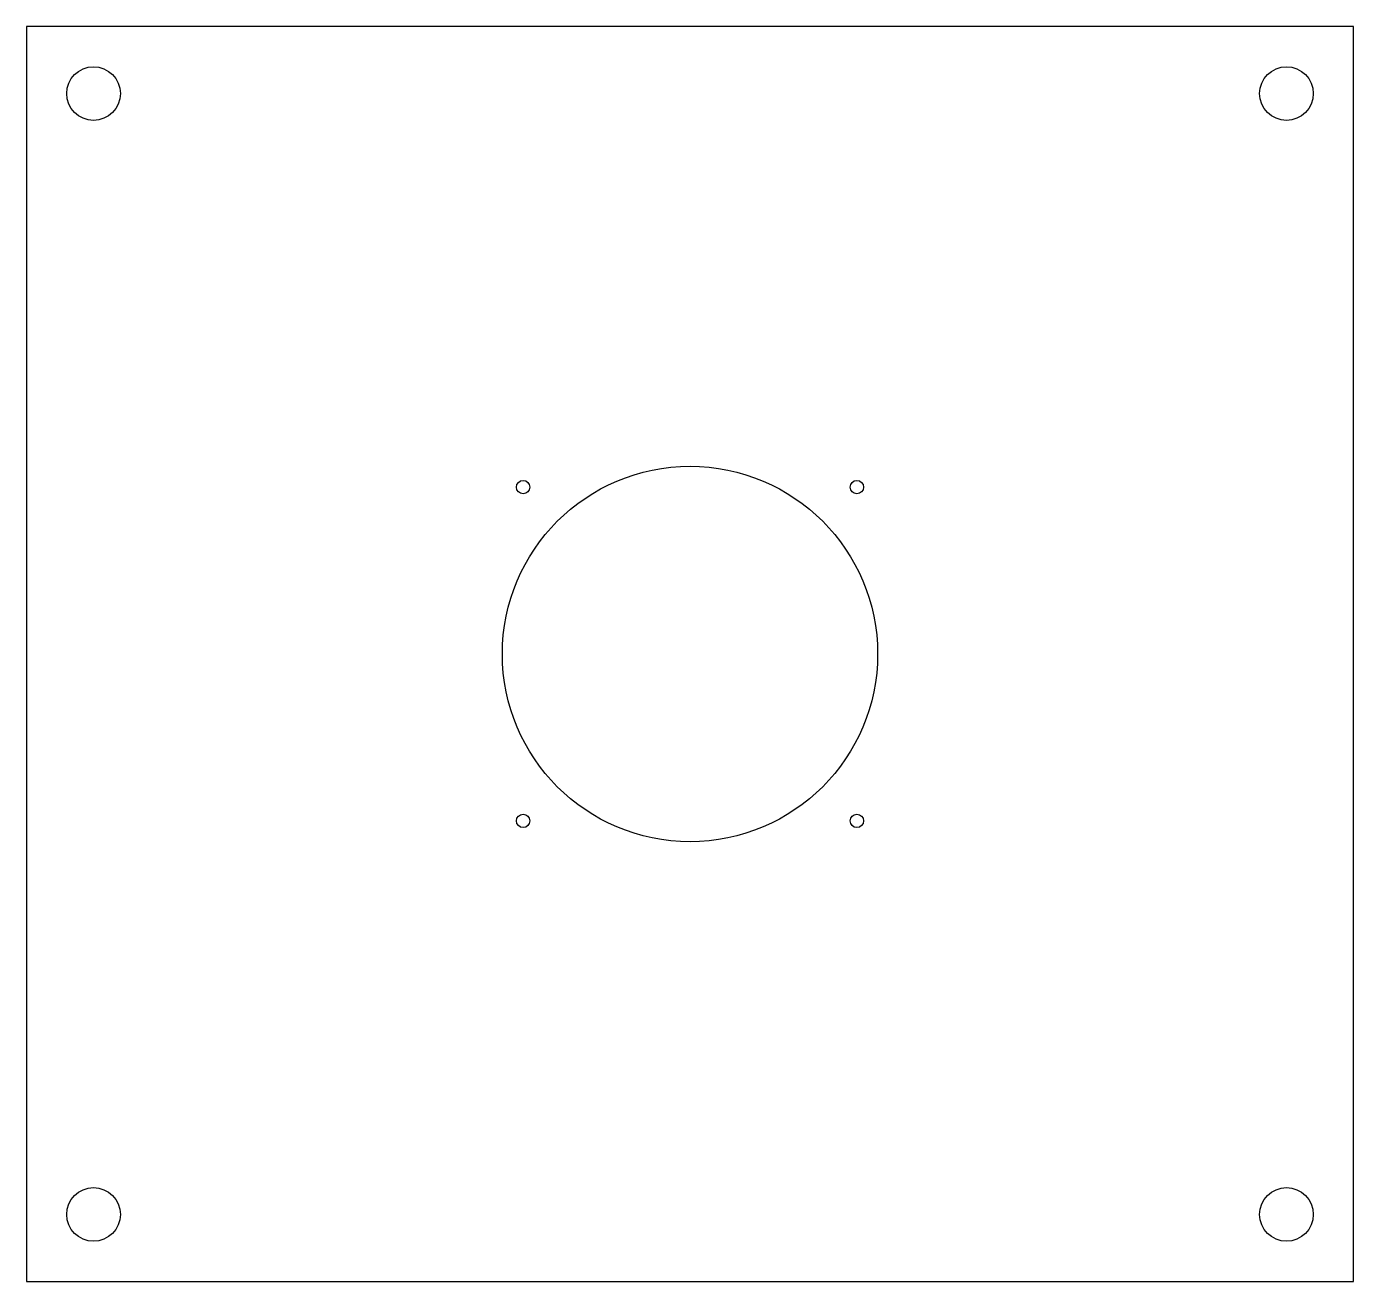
# Model space of a CAD drawing. Header units: millimetres. Extents: x -248 to 248, y -234 to 234.
import ezdxf

# ---------------------------------------------------------------- set-up
doc = ezdxf.new("R2010")
doc.units = ezdxf.units.MM
doc.layers.add('Sketch004', color=7, linetype='CONTINUOUS')

msp = doc.modelspace()

# ---------------------------------------------------------------- linework, layer by layer
at = {"layer": 'Sketch004'}
for p, q in [((-247.5, 234), (-247.5, -234)), ((247.5, 234), (-247.5, 234)), ((247.5, -234), (247.5, 234)), ((-247.5, -234), (247.5, -234))]:
    msp.add_line(p, q, dxfattribs=at)
for centre, radius in [((-222.5, 209), 10), ((222.5, 209), 10), ((0, 0), 70), ((-62.25, 62.25), 2.5), ((62.25, 62.25), 2.5), ((-62.25, -62.25), 2.5), ((62.25, -62.25), 2.5), ((-222.5, -209), 10), ((222.5, -209), 10)]:
    msp.add_circle(centre, radius, dxfattribs=at)

doc.saveas('drawing.dxf')
